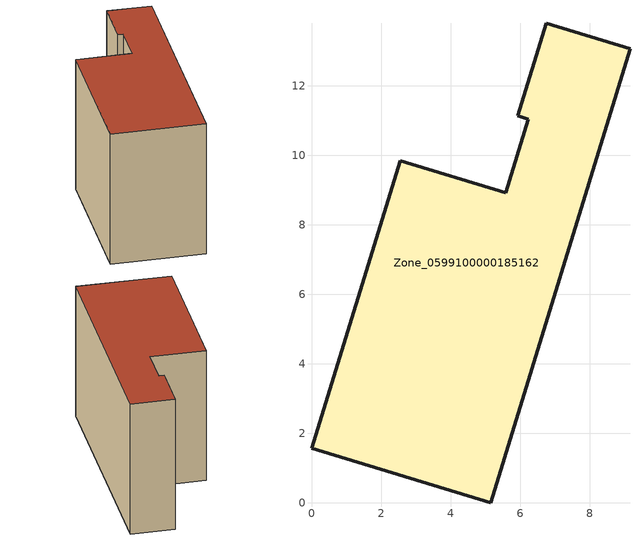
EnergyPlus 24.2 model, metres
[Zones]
Zone_0599100000185162
 floor ground (C_G): 0,1.57 2.55,9.84 5.59,8.92 6.23,11.04 5.93,11.13 6.75,13.8 9.16,13.07 5.15,0 z0
 wall outside (C_F): 2.55,9.84 0,1.57 5.15,0 9.16,13.07 6.75,13.8 5.93,11.13 6.23,11.04 5.59,8.92 2.55,9.84 z0:8.13
 roof outside (C_R): 6.23,11.04 5.59,8.92 2.55,9.84 0,1.57 5.15,0 9.16,13.07 6.75,13.8 5.93,11.13 z8.13
[BUILDING]
Pand.0599100000185162: North Axis=0; Terrain=City; Loads Convergence Tolerance Value=0.04; Temperature Convergence Tolerance Value=0.4; Solar Distribution=FullExterior; Maximum Number of Warmup Days=25; Minimum Number of Warmup Days=1
[Site:Location]
Rotterdam.The.Hague.AP_ZH_NLD Design_Conditions: Latitude=51.96; Longitude=4.45; Time Zone=1; Elevation=-4.5
[SITE:GROUNDTEMPERATURE:BUILDINGSURFACE]
18, 18, 18, 18, 18, 18, 18, 18, 18, 18, 18, 18
[MATERIAL] Thermal Absorptance=0.9; Solar Absorptance=0.7; Visible Absorptance=0.7
Name | Roughness | Thickness | Conductivity | Density | Specific Heat
G.TI.1975-1991 | MediumSmooth | 0.15 | 0.288461 | 540 | 1210
F.TI.1975-1991 | Rough | 0.3 | 0.230769 | 1920 | 840
R.TI.1975-1991 | MediumRough | 0.2 | 0.153846 | 1500 | 1000
[CONSTRUCTION]
C_G: G.TI.1975-1991
C_F: F.TI.1975-1991
C_R: R.TI.1975-1991
[ZONE]
Zone_0599100000185162: Type=1; Multiplier=1; Ceiling Height=Autocalculate; Volume=Autocalculate; Floor Area=autocalculate; Part of Total Floor Area=Yes
[ZONEINFILTRATION:DESIGNFLOWRATE]
Infil_Zone_0599100000185162: Zone or ZoneList or Space or SpaceList=Zone_0599100000185162; Schedule=AlwaysOn; Design Flow Rate Calculation Method=Flow/Area; Flow Rate per Floor Area=0.003; Constant Term Coefficient=1; Temperature Term Coefficient=0; Velocity Term Coefficient=0; Velocity Squared Term Coefficient=0
[HVACTEMPLATE:ZONE:IDEALLOADSAIRSYSTEM]
Zone_0599100000185162: Maximum Heating Supply Air Temperature=50; Minimum Cooling Supply Air Temperature=13; Maximum Heating Supply Air Humidity Ratio=0.0156; Minimum Cooling Supply Air Humidity Ratio=0.0077; Heating Limit=NoLimit; Cooling Limit=NoLimit; Dehumidification Control Type=ConstantSensibleHeatRatio; Cooling Sensible Heat Ratio=0.7; Dehumidification Setpoint=60; Humidification Control Type=None; Humidification Setpoint=30; Outdoor Air Method=None; Outdoor Air Flow Rate per Person=0.00944; Outdoor Air Flow Rate per Zone Floor Area=0; Outdoor Air Flow Rate per Zone=0; Demand Controlled Ventilation Type=None; Outdoor Air Economizer Type=NoEconomizer; Heat Recovery Type=None; Sensible Heat Recovery Effectiveness=0.7; Latent Heat Recovery Effectiveness=0.65
[ZONECONTROL:THERMOSTAT]
ThermostatControl_Zone_0599100000185162: Zone or ZoneList=Zone_0599100000185162; Control Type Schedule=DualSetpointControlType; Control 1=Thermostat_Zone_0599100000185162; Temperature Difference Between Cutout And Setpoint=0
[THERMOSTATSETPOINT:DUALSETPOINT]
Thermostat_Zone_0599100000185162: Heating Setpoint Temperature Schedule=HeatingSetpoint_Zone_0599100000185162; Cooling Setpoint Temperature Schedule=CoolingSetpoint_Zone_0599100000185162
[SCHEDULE:COMPACT]
HeatingSetpoint_Zone_0599100000185162: Through: 12/31, For: AllDays, Until: 24:00, 21
CoolingSetpoint_Zone_0599100000185162: Through: 12/31, For: AllDays, Until: 24:00, 24
DualSetpointControlType: Through: 12/31, For: AllDays, Until: 24:00, 4
AlwaysOn: Through: 12/31, For: AllDays, Until: 24:00, 1
